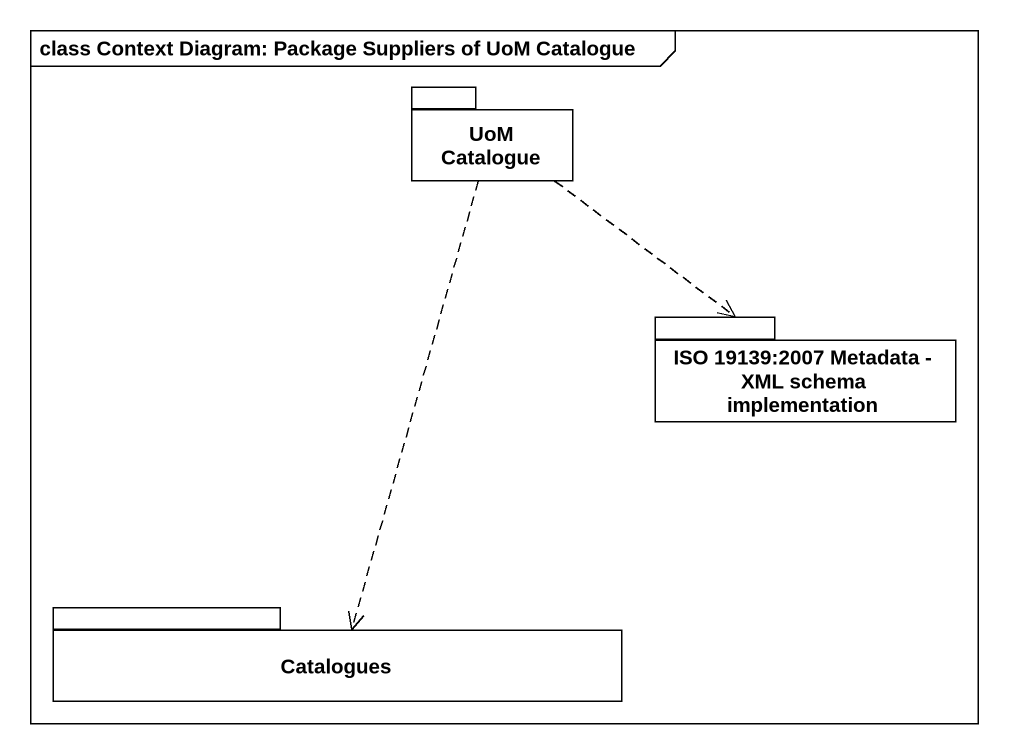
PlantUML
@startuml
mainframe class Context Diagram: Package Suppliers of UoM Catalogue
package "UoM Catalogue" as UoM_Catalogue {
}
package "ISO 19139:2007 Metadata - XML schema implementation" as ISO_19139_2007_Metadata_XML {
}
package Catalogues {
}
UoM_Catalogue ..> ISO_19139_2007_Metadata_XML
UoM_Catalogue ..> Catalogues
@enduml
